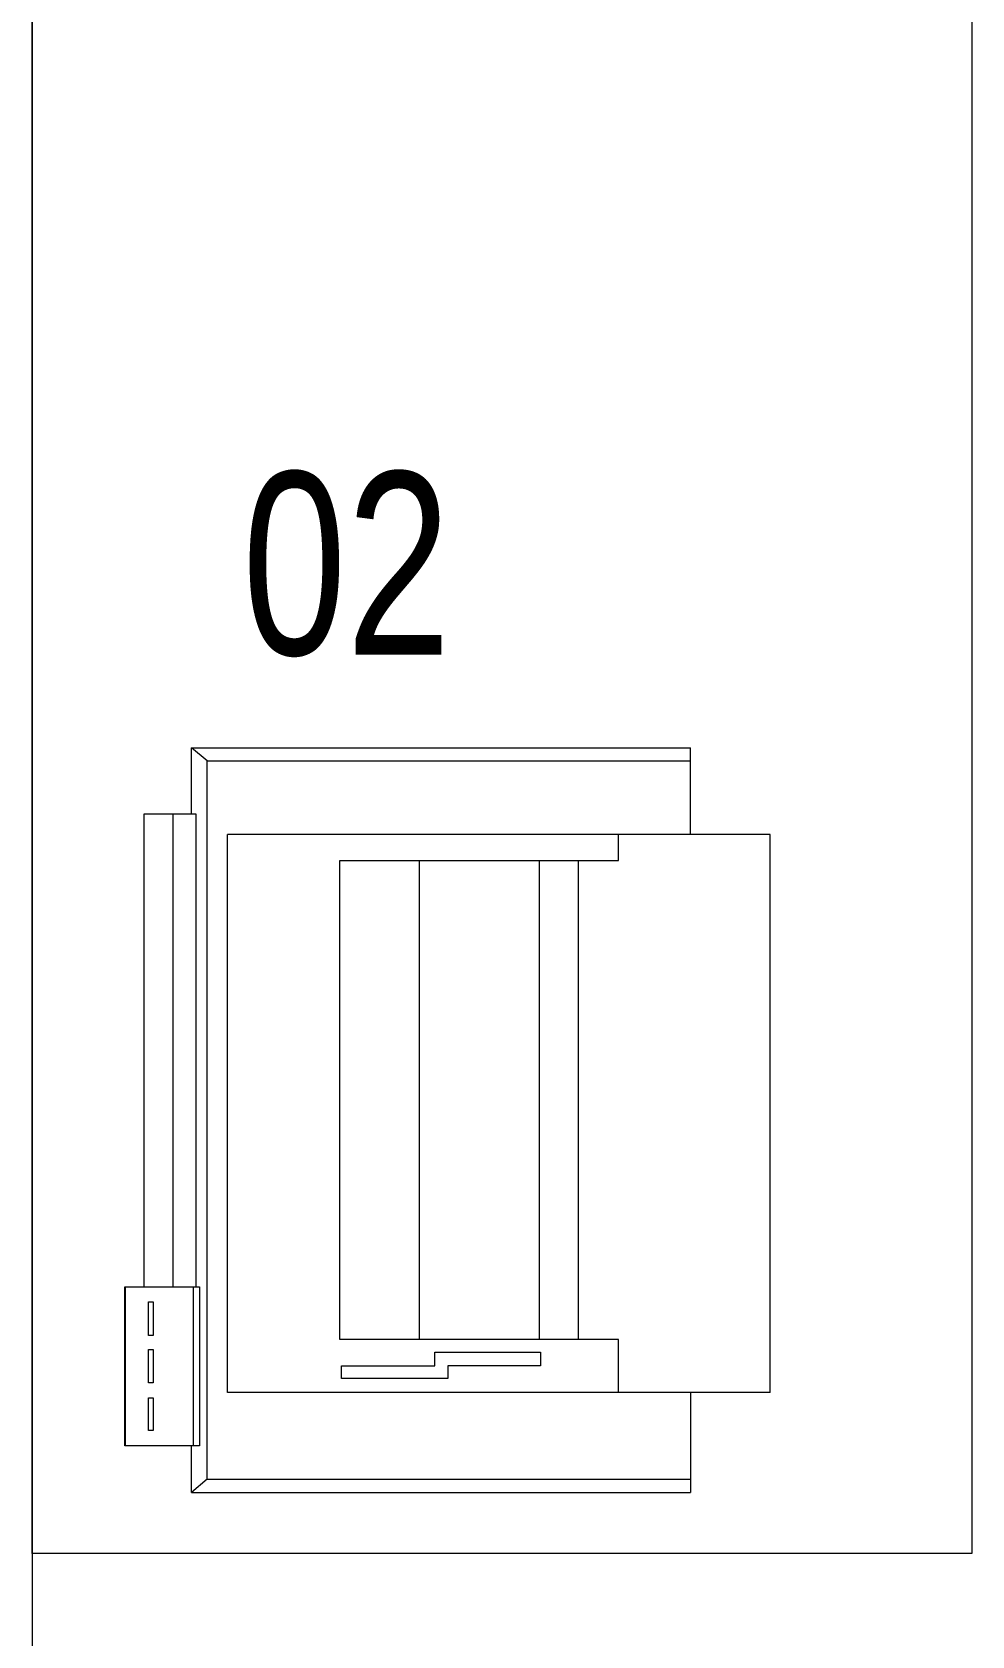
# Model space of a CAD drawing. Header units: millimetres. Extents: x 26027 to 581921, y 7230 to 233891.
# Drawn here: x 555834 to 556284, y 128140 to 128908 of the extents above; entities that cross this region are included whole.
import ezdxf

# ---------------------------------------------------------------- set-up
doc = ezdxf.new("R2010")
doc.units = ezdxf.units.MM
doc.header["$LTSCALE"] = 5
doc.layers.get('0').update_dxf_attribs({"color": 252})
for name, color, linetype, lineweight in [('Medical Equipment and Furniture', 252, 'Continuous', 0), ('NEW', 252, 'Continuous', 5), ('Walls', 252, 'Continuous', 5)]:
    doc.layers.add(name, color=color, linetype=linetype, lineweight=lineweight)
doc.styles.add('X3G_ENTITY_257CFD', font='swisscl.ttf', dxfattribs={"height": 200})

# ---------------------------------------------------------------- blocks, each defined once
blk = doc.blocks.new('*X106')
at = {"color": 0}
for p, q in [((5, 3), (5, 3)), ((5, 3), (5, 3)), ((5, 3), (5, 3)), ((5, 3), (5, 3)), ((5, 3), (5, 3)), ((5, 3), (5, 3)), ((5, 3), (5, 3)), ((5, 3), (5, 3)), ((5, 3), (5, 3)), ((5, 3), (5, 3)), ((5, 3), (5, 3)), ((5, 3), (5, 3)), ((5, 3), (5, 3)), ((5, 3), (5, 3)), ((5, 3), (5, 3)), ((5, 3), (5, 3)), ((5, 3), (5, 3)), ((5, 3), (5, 3)), ((5, 3), (5, 3)), ((5, 3), (5, 3)), ((5, 3), (5, 3)), ((5, 3), (5, 3)), ((5, 3), (5, 3)), ((5, 3), (5, 3)), ((5, 3), (5, 3)), ((5, 3), (5, 3)), ((5, 3), (5, 3)), ((5, 3), (5, 3)), ((5, 3), (5, 3)), ((5, 3), (5, 3)), ((5, 3), (5, 3)), ((5, 3), (5, 3)), ((5, 3), (5, 3)), ((5, 3), (5, 3)), ((5, 3), (5, 3)), ((5, 3), (5, 3)), ((5, 3), (5, 3)), ((5, 3), (5, 3)), ((5, 3), (5, 3)), ((5, 3), (5, 3)), ((5, 3), (5, 3)), ((5, 3), (5, 3)), ((5, 3), (5, 3)), ((5, 3), (5, 3)), ((5, 3), (5, 3)), ((5, 3), (5, 3)), ((5, 3), (5, 3)), ((5, 3), (5, 3)), ((5, 3), (5, 3)), ((5, 3), (5, 3)), ((5, 3), (5, 3)), ((5, 3), (5, 3)), ((5, 3), (5, 3)), ((5, 3), (5, 3)), ((5, 3), (5, 3)), ((5, 3), (5, 3)), ((5, 3), (5, 3)), ((5, 3), (5, 3)), ((5, 3), (5, 3)), ((5, 3), (5, 3)), ((5, 3), (5, 3)), ((5, 3), (5, 3)), ((5, 3), (5, 3)), ((5, 3), (5, 3)), ((5, 3), (5, 3)), ((5, 3), (5, 3)), ((6, 3), (5, 3)), ((5, 3), (5, 3)), ((6, 3), (5, 3)), ((5, 3), (5, 3)), ((6, 3), (5, 3)), ((5, 3), (5, 3)), ((6, 3), (5, 3)), ((5, 3), (5, 3)), ((5, 3), (5, 3)), ((5, 3), (5, 3)), ((5, 3), (5, 3)), ((5, 3), (5, 3)), ((5, 3), (5, 3)), ((5, 3), (5, 3)), ((5, 3), (5, 3)), ((5, 3), (5, 3)), ((5, 3), (5, 3)), ((5, 3), (5, 3)), ((5, 3), (5, 3)), ((5, 3), (5, 3)), ((5, 3), (5, 3)), ((5, 3), (5, 3)), ((5, 3), (5, 3)), ((5, 3), (5, 3)), ((5, 3), (5, 3)), ((5, 3), (5, 3)), ((5, 3), (5, 3)), ((5, 3), (5, 3)), ((5, 3), (5, 3)), ((5, 3), (5, 3)), ((6, 3), (6, 3)), ((6, 3), (6, 3)), ((6, 3), (6, 3)), ((6, 3), (6, 3)), ((6, 3), (6, 3)), ((6, 3), (6, 3)), ((6, 3), (6, 3)), ((6, 3), (6, 3)), ((6, 3), (6, 3)), ((6, 3), (6, 3)), ((6, 3), (6, 3)), ((6, 3), (6, 3)), ((6, 3), (6, 3)), ((6, 3), (6, 3)), ((6, 3), (6, 3)), ((6, 3), (6, 3)), ((6, 3), (6, 3)), ((6, 3), (6, 3)), ((6, 3), (6, 3)), ((6, 3), (6, 3)), ((6, 3), (6, 3)), ((6, 3), (6, 3)), ((6, 3), (6, 3)), ((6, 3), (6, 3)), ((6, 3), (6, 3)), ((6, 3), (6, 3)), ((6, 3), (6, 3)), ((6, 3), (6, 3)), ((6, 3), (6, 3)), ((6, 3), (6, 3)), ((6, 3), (6, 3)), ((6, 3), (6, 3)), ((6, 3), (6, 3)), ((6, 3), (6, 3)), ((6, 3), (6, 3)), ((6, 3), (6, 3)), ((6, 3), (6, 3)), ((6, 3), (6, 3)), ((6, 3), (6, 3)), ((6, 3), (6, 3)), ((6, 3), (6, 3)), ((6, 3), (6, 3)), ((6, 3), (6, 3)), ((6, 3), (6, 3)), ((6, 3), (6, 3)), ((6, 3), (6, 3)), ((6, 3), (6, 3)), ((6, 3), (6, 3)), ((6, 3), (6, 3)), ((6, 3), (6, 3)), ((6, 3), (6, 3)), ((6, 3), (6, 3)), ((6, 3), (6, 3)), ((6, 3), (6, 3)), ((6, 3), (6, 3)), ((6, 3), (6, 3)), ((6, 3), (6, 3)), ((6, 3), (6, 3)), ((6, 3), (6, 3)), ((6, 3), (6, 3)), ((6, 3), (6, 3)), ((6, 3), (6, 3)), ((6, 3), (6, 3)), ((6, 3), (6, 3)), ((6, 3), (6, 3)), ((6, 3), (6, 3)), ((6, 3), (6, 3)), ((6, 3), (6, 3)), ((6, 3), (6, 3)), ((6, 3), (6, 3)), ((6, 3), (6, 3)), ((6, 3), (6, 3)), ((6, 3), (6, 3)), ((6, 3), (6, 3)), ((6, 3), (6, 3)), ((6, 3), (6, 3)), ((6, 3), (6, 3)), ((6, 3), (6, 3)), ((6, 3), (6, 3)), ((6, 3), (6, 3)), ((6, 3), (6, 3)), ((6, 3), (6, 3)), ((6, 3), (6, 3)), ((6, 3), (6, 3)), ((6, 3), (6, 3)), ((6, 3), (6, 3)), ((6, 3), (6, 3)), ((6, 3), (6, 3)), ((6, 3), (6, 3)), ((6, 3), (6, 3)), ((6, 3), (6, 3)), ((6, 3), (6, 3)), ((6, 3), (6, 3)), ((6, 3), (6, 3)), ((6, 3), (6, 3)), ((6, 3), (6, 3)), ((6, 3), (6, 3)), ((6, 3), (6, 3)), ((6, 3), (6, 3)), ((6, 3), (6, 3)), ((6, 3), (6, 3)), ((6, 3), (6, 3)), ((6, 3), (6, 3)), ((6, 3), (6, 3)), ((6, 3), (6, 3)), ((6, 3), (6, 3)), ((6, 3), (6, 3)), ((6, 3), (6, 3)), ((6, 3), (6, 3)), ((6, 3), (6, 3)), ((6, 3), (6, 3)), ((6, 3), (6, 3)), ((6, 3), (6, 3)), ((6, 3), (6, 3)), ((6, 3), (6, 3)), ((6, 3), (6, 3)), ((6, 3), (6, 3)), ((6, 3), (6, 3)), ((6, 3), (6, 3)), ((6, 3), (6, 3)), ((6, 3), (6, 3)), ((6, 3), (6, 3)), ((6, 3), (6, 3)), ((6, 3), (6, 3)), ((6, 3), (6, 3)), ((6, 3), (6, 3)), ((6, 3), (6, 3)), ((6, 3), (6, 3)), ((6, 3), (6, 3)), ((6, 3), (6, 3)), ((6, 3), (6, 3)), ((6, 3), (6, 3)), ((6, 3), (6, 3)), ((6, 3), (6, 3)), ((6, 3), (6, 3)), ((6, 3), (6, 3)), ((6, 3), (6, 3)), ((6, 3), (6, 3)), ((6, 3), (6, 3)), ((6, 3), (6, 3)), ((6, 3), (6, 3)), ((6, 3), (6, 3)), ((6, 3), (6, 3)), ((6, 3), (6, 3)), ((6, 3), (6, 3)), ((6, 3), (6, 3)), ((6, 3), (6, 3)), ((6, 3), (6, 3)), ((6, 3), (6, 3)), ((6, 3), (6, 3)), ((6, 3), (6, 3)), ((6, 3), (6, 3)), ((6, 3), (6, 3)), ((6, 3), (6, 3)), ((6, 3), (6, 3)), ((6, 3), (6, 3)), ((6, 3), (6, 3)), ((6, 3), (6, 3)), ((6, 3), (6, 3)), ((6, 3), (6, 3)), ((6, 3), (6, 3)), ((6, 3), (6, 3)), ((6, 3), (6, 3)), ((6, 3), (6, 3)), ((6, 3), (6, 3)), ((6, 3), (6, 3)), ((6, 3), (6, 3)), ((6, 3), (6, 3)), ((6, 3), (6, 3)), ((6, 3), (6, 3)), ((6, 3), (6, 3)), ((6, 3), (6, 3)), ((6, 3), (6, 3)), ((6, 3), (6, 3)), ((6, 3), (6, 3)), ((6, 3), (6, 3)), ((6, 3), (6, 3)), ((6, 3), (6, 3)), ((6, 3), (6, 3)), ((6, 3), (6, 3)), ((6, 3), (6, 3)), ((6, 3), (6, 3)), ((6, 3), (6, 3)), ((6, 3), (6, 3)), ((6, 3), (6, 3)), ((6, 3), (6, 3)), ((6, 3), (6, 3)), ((6, 3), (6, 3)), ((6, 3), (6, 3)), ((6, 3), (6, 3)), ((6, 3), (6, 3)), ((6, 3), (6, 3)), ((6, 3), (6, 3)), ((6, 3), (6, 3)), ((6, 3), (6, 3)), ((6, 3), (6, 3)), ((6, 3), (6, 3)), ((6, 3), (6, 3)), ((6, 3), (6, 3)), ((6, 3), (6, 3)), ((6, 3), (6, 3)), ((6, 3), (6, 3)), ((6, 3), (6, 3)), ((6, 3), (6, 3)), ((6, 3), (5, 3)), ((6, 3), (5, 3)), ((6, 3), (5, 3)), ((6, 3), (5, 3)), ((6, 3), (5, 3)), ((6, 3), (6, 3)), ((6, 3), (6, 3)), ((6, 3), (6, 3)), ((6, 3), (6, 3)), ((6, 3), (6, 3)), ((6, 3), (6, 3)), ((6, 3), (6, 3)), ((6, 3), (6, 3)), ((6, 3), (6, 3)), ((6, 3), (6, 3)), ((6, 3), (6, 3)), ((6, 3), (6, 3)), ((6, 3), (6, 3)), ((6, 3), (6, 3)), ((6, 3), (6, 3)), ((6, 3), (6, 3)), ((6, 3), (6, 3)), ((6, 3), (6, 3)), ((6, 3), (6, 3)), ((6, 3), (6, 3)), ((6, 3), (6, 3)), ((6, 3), (6, 3)), ((6, 3), (6, 3)), ((6, 3), (6, 3)), ((6, 3), (6, 3)), ((6, 3), (6, 3)), ((6, 3), (6, 3)), ((6, 3), (6, 3)), ((6, 3), (6, 3)), ((6, 3), (6, 3)), ((6, 3), (6, 3)), ((6, 3), (6, 3)), ((6, 3), (6, 3)), ((6, 3), (6, 3)), ((6, 3), (6, 3)), ((6, 3), (6, 3)), ((6, 3), (6, 3)), ((6, 3), (6, 3)), ((6, 3), (6, 3)), ((6, 3), (6, 3)), ((6, 3), (6, 3)), ((6, 3), (6, 3)), ((6, 3), (6, 3)), ((6, 3), (6, 3)), ((6, 3), (6, 3)), ((6, 3), (6, 3)), ((6, 3), (6, 3)), ((6, 3), (6, 3)), ((6, 3), (6, 3)), ((6, 3), (6, 3)), ((6, 3), (6, 3)), ((6, 3), (6, 3)), ((6, 3), (6, 3)), ((6, 3), (6, 3)), ((6, 3), (6, 3)), ((6, 3), (6, 3)), ((6, 3), (6, 3)), ((6, 3), (6, 3)), ((6, 3), (6, 3)), ((6, 3), (6, 3)), ((6, 3), (6, 3)), ((6, 3), (6, 3)), ((6, 3), (6, 3)), ((6, 3), (6, 3)), ((6, 3), (6, 3)), ((6, 3), (6, 3)), ((6, 3), (6, 3)), ((6, 3), (6, 3)), ((6, 3), (6, 3)), ((6, 3), (6, 3)), ((6, 3), (6, 3)), ((6, 3), (6, 3)), ((6, 3), (6, 3)), ((6, 3), (6, 3)), ((6, 3), (6, 3)), ((6, 3), (6, 3)), ((6, 3), (6, 3)), ((6, 3), (6, 3)), ((6, 3), (6, 3)), ((6, 3), (6, 3)), ((6, 3), (6, 3)), ((6, 3), (6, 3)), ((6, 3), (6, 3)), ((6, 3), (6, 3)), ((6, 3), (6, 3)), ((6, 3), (6, 3)), ((6, 3), (6, 3)), ((6, 3), (6, 3)), ((6, 3), (6, 3)), ((6, 3), (6, 3)), ((6, 3), (6, 3)), ((6, 3), (6, 3)), ((6, 3), (6, 3)), ((6, 3), (6, 3)), ((6, 3), (6, 3)), ((6, 3), (6, 3)), ((6, 3), (6, 3)), ((6, 3), (6, 3)), ((6, 3), (6, 3)), ((6, 3), (6, 3)), ((6, 3), (6, 3)), ((6, 3), (6, 3)), ((6, 3), (6, 3)), ((6, 3), (6, 3)), ((6, 3), (6, 3)), ((6, 3), (6, 3)), ((6, 3), (6, 3)), ((6, 3), (6, 3)), ((6, 3), (6, 3)), ((6, 3), (6, 3)), ((6, 3), (6, 3)), ((6, 3), (6, 3)), ((6, 3), (6, 3)), ((6, 3), (6, 3)), ((6, 3), (6, 3)), ((6, 3), (6, 3)), ((6, 3), (6, 3)), ((6, 3), (6, 3)), ((6, 3), (6, 3)), ((6, 3), (6, 3)), ((6, 3), (6, 3)), ((6, 3), (6, 3)), ((6, 3), (6, 3)), ((6, 3), (6, 3)), ((6, 3), (6, 3)), ((6, 3), (6, 3)), ((6, 3), (6, 3)), ((6, 3), (6, 3)), ((6, 3), (6, 3)), ((6, 3), (6, 3)), ((6, 3), (6, 3)), ((6, 3), (6, 3)), ((6, 3), (6, 3)), ((6, 3), (6, 3)), ((6, 3), (6, 3)), ((6, 3), (6, 3)), ((6, 3), (6, 3)), ((6, 3), (6, 3)), ((6, 3), (6, 3)), ((6, 3), (6, 3)), ((6, 3), (6, 3)), ((6, 3), (6, 3)), ((6, 3), (6, 3)), ((6, 3), (6, 3)), ((6, 3), (6, 3)), ((6, 3), (6, 3)), ((6, 3), (6, 3)), ((6, 3), (6, 3)), ((6, 3), (6, 3)), ((6, 3), (6, 3)), ((6, 3), (6, 3)), ((6, 3), (6, 3)), ((6, 3), (6, 3)), ((6, 3), (6, 3)), ((6, 3), (6, 3)), ((6, 3), (6, 3)), ((6, 3), (6, 3)), ((6, 3), (6, 3)), ((6, 3), (6, 3)), ((6, 3), (6, 3)), ((6, 3), (6, 3)), ((6, 3), (6, 3)), ((6, 3), (6, 3)), ((6, 3), (6, 3)), ((6, 3), (6, 3)), ((6, 3), (6, 3)), ((6, 3), (6, 3)), ((6, 3), (6, 3)), ((6, 3), (6, 3)), ((6, 3), (6, 3)), ((6, 3), (6, 3)), ((6, 3), (6, 3)), ((6, 3), (6, 3)), ((6, 3), (6, 3)), ((6, 3), (6, 3)), ((6, 3), (6, 3)), ((6, 3), (6, 3)), ((6, 3), (6, 3)), ((6, 3), (6, 3)), ((6, 3), (6, 3)), ((6, 3), (6, 3)), ((6, 3), (6, 3)), ((6, 3), (6, 3)), ((6, 3), (6, 3)), ((6, 3), (6, 3)), ((6, 3), (6, 3)), ((6, 3), (6, 3)), ((6, 3), (6, 3)), ((6, 3), (6, 3)), ((6, 3), (6, 3)), ((6, 3), (6, 3)), ((6, 3), (6, 3)), ((6, 3), (6, 3)), ((6, 3), (6, 3)), ((6, 3), (6, 3)), ((6, 3), (6, 3)), ((6, 3), (6, 3)), ((6, 3), (6, 3)), ((6, 3), (6, 3)), ((6, 3), (6, 3)), ((6, 3), (6, 3)), ((6, 3), (6, 3)), ((6, 3), (6, 3)), ((6, 3), (6, 3)), ((6, 3), (6, 3)), ((6, 3), (6, 3)), ((6, 3), (6, 3)), ((6, 3), (6, 3)), ((6, 3), (6, 3)), ((6, 3), (6, 3)), ((6, 3), (6, 3)), ((6, 3), (6, 3)), ((6, 3), (6, 3)), ((6, 3), (6, 3)), ((6, 3), (6, 3)), ((6, 3), (6, 3)), ((6, 3), (6, 3)), ((6, 3), (6, 3)), ((6, 3), (6, 3)), ((6, 3), (6, 3)), ((6, 3), (6, 3)), ((6, 3), (6, 3)), ((6, 3), (6, 3)), ((6, 3), (6, 3)), ((6, 3), (6, 3)), ((6, 3), (6, 3)), ((6, 3), (6, 3)), ((6, 3), (6, 3)), ((6, 3), (6, 3)), ((6, 3), (6, 3)), ((6, 3), (6, 3)), ((6, 3), (6, 3)), ((6, 3), (6, 3)), ((6, 3), (6, 3)), ((6, 3), (6, 3)), ((6, 3), (6, 3)), ((6, 3), (6, 3)), ((6, 3), (6, 3)), ((6, 3), (6, 3)), ((6, 3), (6, 3)), ((6, 3), (6, 3)), ((6, 3), (6, 3)), ((6, 3), (6, 3)), ((6, 3), (6, 3)), ((6, 3), (6, 3)), ((6, 3), (6, 3)), ((6, 3), (6, 3)), ((6, 3), (6, 3)), ((6, 3), (6, 3)), ((6, 3), (6, 3)), ((6, 3), (6, 3)), ((6, 3), (6, 3)), ((6, 3), (6, 3)), ((6, 3), (6, 3)), ((6, 3), (6, 3)), ((6, 3), (6, 3)), ((6, 3), (6, 3)), ((6, 3), (6, 3)), ((6, 3), (6, 3)), ((6, 3), (6, 3)), ((6, 3), (6, 3)), ((6, 3), (6, 3)), ((6, 3), (6, 3)), ((6, 3), (6, 3)), ((6, 3), (6, 3)), ((6, 3), (6, 3)), ((6, 3), (6, 3)), ((6, 3), (6, 3)), ((6, 3), (6, 3)), ((6, 3), (6, 3)), ((6, 3), (6, 3)), ((6, 3), (6, 3)), ((6, 3), (6, 3)), ((6, 3), (6, 3)), ((6, 3), (6, 3)), ((6, 3), (6, 3)), ((6, 3), (6, 3)), ((6, 3), (6, 3)), ((6, 3), (6, 3)), ((6, 3), (6, 3)), ((6, 3), (6, 3)), ((6, 3), (6, 3)), ((6, 3), (6, 3)), ((6, 3), (6, 3)), ((6, 3), (6, 3)), ((6, 3), (6, 3)), ((6, 3), (6, 3)), ((6, 3), (6, 3)), ((6, 3), (6, 3)), ((6, 3), (6, 3)), ((6, 3), (6, 3)), ((6, 3), (6, 3)), ((6, 3), (6, 3)), ((6, 3), (6, 3)), ((6, 3), (6, 3)), ((6, 3), (6, 3)), ((6, 3), (6, 3)), ((6, 3), (6, 3)), ((6, 3), (6, 3)), ((6, 3), (6, 3)), ((6, 3), (6, 3)), ((6, 3), (6, 3)), ((6, 3), (6, 3)), ((6, 3), (6, 3)), ((6, 3), (6, 3)), ((6, 3), (6, 3)), ((6, 3), (6, 3)), ((6, 3), (6, 3)), ((6, 3), (6, 3)), ((6, 3), (6, 3)), ((6, 3), (6, 3)), ((6, 3), (6, 3)), ((6, 3), (6, 3)), ((6, 3), (6, 3)), ((6, 3), (6, 3)), ((6, 3), (6, 3)), ((6, 3), (6, 3))]:
    blk.add_line(p, q, dxfattribs=at)
blk = doc.blocks.new('*X107')
at = {"color": 0}
for p, q in [((13, 1), (13, 1)), ((13, 1), (13, 1)), ((13, 1), (13, 1)), ((13, 1), (13, 1)), ((13, 1), (13, 1)), ((13, 1), (13, 1)), ((13, 1), (13, 1)), ((13, 1), (13, 1)), ((13, 1), (13, 1)), ((13, 1), (13, 1)), ((13, 1), (13, 1)), ((13, 1), (13, 1)), ((13, 1), (13, 1)), ((13, 1), (13, 1)), ((13, 1), (13, 1)), ((13, 1), (14, 1)), ((13, 1), (14, 1)), ((13, 1), (14, 1)), ((13, 1), (13, 1)), ((13, 1), (13, 1)), ((13, 1), (13, 1)), ((13, 1), (13, 1)), ((13, 1), (13, 1)), ((13, 1), (13, 1)), ((13, 1), (13, 1)), ((13, 1), (13, 1)), ((13, 1), (13, 1)), ((13, 1), (13, 1)), ((13, 1), (13, 1)), ((13, 1), (13, 1)), ((13, 1), (13, 1)), ((13, 1), (13, 1)), ((13, 1), (13, 1)), ((13, 1), (13, 1)), ((13, 1), (13, 1)), ((13, 1), (13, 1)), ((13, 1), (13, 1)), ((13, 1), (13, 1)), ((13, 1), (13, 1)), ((13, 1), (13, 1)), ((13, 1), (13, 1)), ((13, 1), (13, 1)), ((13, 1), (13, 1)), ((13, 1), (13, 1)), ((13, 1), (13, 1)), ((13, 1), (13, 1)), ((13, 1), (13, 1)), ((13, 1), (13, 1)), ((13, 1), (13, 1)), ((13, 1), (13, 1)), ((13, 1), (13, 1)), ((13, 1), (13, 1)), ((13, 1), (13, 1)), ((13, 1), (13, 1)), ((13, 1), (13, 1)), ((13, 1), (13, 1)), ((13, 1), (13, 1)), ((13, 1), (13, 1)), ((13, 1), (13, 1)), ((13, 1), (13, 1)), ((13, 1), (13, 1)), ((13, 1), (13, 1)), ((13, 1), (13, 1)), ((13, 1), (13, 1)), ((13, 1), (13, 1)), ((13, 1), (13, 1)), ((13, 1), (13, 1)), ((13, 1), (13, 1)), ((13, 1), (13, 1)), ((13, 1), (13, 1)), ((13, 1), (13, 1)), ((13, 1), (13, 1)), ((13, 1), (13, 1)), ((13, 1), (13, 1)), ((13, 1), (13, 1)), ((13, 1), (13, 1)), ((13, 1), (13, 1)), ((13, 1), (13, 1)), ((13, 1), (13, 1)), ((13, 1), (13, 1)), ((13, 1), (13, 1)), ((13, 1), (13, 1)), ((13, 1), (13, 1)), ((13, 1), (13, 1)), ((13, 1), (13, 1)), ((13, 1), (13, 1)), ((13, 1), (13, 1)), ((13, 1), (13, 1)), ((13, 1), (13, 1)), ((13, 1), (13, 1)), ((13, 1), (13, 1)), ((13, 1), (13, 1)), ((13, 1), (13, 1)), ((13, 1), (13, 1)), ((13, 1), (13, 1)), ((13, 1), (13, 1)), ((13, 1), (13, 1)), ((13, 1), (13, 1)), ((13, 1), (13, 1)), ((13, 1), (13, 1)), ((13, 1), (13, 1)), ((13, 1), (13, 1)), ((13, 1), (13, 1)), ((13, 1), (13, 1)), ((13, 1), (13, 1)), ((13, 1), (13, 1)), ((13, 1), (13, 1)), ((13, 1), (13, 1)), ((13, 1), (13, 1)), ((13, 1), (13, 1)), ((13, 1), (13, 1)), ((13, 1), (13, 1)), ((13, 1), (13, 1)), ((13, 1), (13, 1)), ((13, 1), (13, 1)), ((13, 1), (13, 1)), ((13, 1), (13, 1)), ((13, 1), (13, 1)), ((13, 1), (13, 1)), ((13, 1), (13, 1)), ((13, 1), (13, 1)), ((13, 1), (13, 1)), ((13, 1), (13, 1)), ((13, 1), (14, 1)), ((13, 0), (13, 0)), ((13, 0), (13, 0)), ((13, 0), (13, 0)), ((13, 0), (13, 0)), ((13, 0), (13, 0)), ((13, 0), (13, 0)), ((13, 0), (13, 0)), ((13, 0), (13, 0)), ((13, 0), (13, 0)), ((13, 0), (13, 0)), ((13, 0), (13, 0)), ((13, 0), (13, 0)), ((13, 0), (13, 0)), ((13, 0), (13, 0)), ((13, 0), (13, 0)), ((13, 0), (13, 0)), ((13, 0), (13, 0)), ((13, 0), (13, 0)), ((13, 0), (13, 0)), ((13, 0), (13, 0)), ((13, 0), (13, 0)), ((13, 0), (13, 0)), ((13, 0), (13, 0)), ((13, 0), (13, 0)), ((13, 0), (13, 0)), ((13, 0), (13, 0)), ((13, 0), (13, 0)), ((13, 0), (13, 0)), ((13, 0), (13, 0)), ((13, 0), (13, 0)), ((13, 0), (13, 0)), ((13, 0), (13, 0)), ((13, 0), (13, 0)), ((13, 0), (13, 0)), ((13, 0), (13, 0)), ((13, 0), (13, 0)), ((13, 0), (13, 0)), ((13, 0), (13, 0)), ((13, 0), (13, 0)), ((13, 0), (13, 0)), ((13, 0), (13, 0)), ((13, 0), (13, 0)), ((13, 0), (13, 0)), ((13, 0), (13, 0)), ((13, 0), (13, 0)), ((13, 0), (13, 0)), ((13, 0), (13, 0)), ((13, 0), (13, 0)), ((13, 0), (14, 0)), ((13, 0), (14, 0)), ((13, 0), (13, 0)), ((13, 0), (14, 0)), ((14, 1), (14, 1)), ((14, 1), (14, 1)), ((14, 1), (14, 1)), ((14, 1), (14, 1)), ((14, 1), (14, 1)), ((14, 1), (14, 1)), ((14, 1), (14, 1)), ((14, 1), (14, 1)), ((14, 1), (14, 1)), ((14, 1), (14, 1)), ((14, 1), (14, 1)), ((14, 1), (14, 1)), ((14, 1), (14, 1)), ((14, 1), (14, 1)), ((14, 1), (14, 1)), ((14, 1), (14, 1)), ((14, 1), (14, 1)), ((14, 1), (14, 1)), ((14, 1), (14, 1)), ((14, 1), (14, 1)), ((14, 1), (14, 1)), ((14, 1), (14, 1)), ((14, 1), (14, 1)), ((14, 1), (14, 1)), ((14, 1), (14, 1)), ((14, 1), (14, 1)), ((14, 1), (14, 1)), ((14, 1), (14, 1)), ((14, 1), (14, 1)), ((14, 1), (14, 1)), ((14, 1), (14, 1)), ((14, 1), (14, 1)), ((14, 1), (14, 1)), ((14, 1), (14, 1)), ((14, 1), (14, 1)), ((14, 1), (14, 1)), ((14, 1), (14, 1)), ((14, 1), (14, 1)), ((14, 1), (14, 1)), ((14, 1), (14, 1)), ((14, 1), (14, 1)), ((14, 1), (14, 1)), ((14, 1), (14, 1)), ((14, 1), (14, 1)), ((14, 1), (14, 1)), ((14, 1), (14, 1)), ((14, 1), (14, 1)), ((14, 1), (14, 1)), ((14, 1), (14, 1)), ((14, 1), (14, 1)), ((14, 1), (14, 1)), ((14, 1), (14, 1)), ((14, 1), (14, 1)), ((14, 1), (14, 1)), ((14, 1), (14, 1)), ((14, 1), (14, 1)), ((14, 1), (14, 1)), ((14, 1), (14, 1)), ((14, 1), (14, 1)), ((14, 1), (14, 1)), ((14, 1), (14, 1)), ((14, 1), (14, 1)), ((14, 1), (14, 1)), ((14, 1), (14, 1)), ((14, 1), (14, 1)), ((14, 1), (14, 1)), ((14, 1), (14, 1)), ((14, 1), (14, 1)), ((14, 1), (14, 1)), ((14, 1), (14, 1)), ((14, 1), (14, 1)), ((14, 1), (14, 1)), ((14, 1), (14, 1)), ((14, 1), (14, 1)), ((14, 1), (14, 1)), ((14, 1), (14, 1)), ((14, 1), (14, 1)), ((14, 1), (14, 1)), ((14, 1), (14, 1)), ((14, 1), (14, 1)), ((14, 1), (14, 1)), ((14, 1), (14, 1)), ((14, 1), (14, 1)), ((14, 1), (14, 1)), ((14, 1), (14, 1)), ((14, 1), (14, 1)), ((14, 1), (14, 1)), ((14, 1), (14, 1)), ((14, 1), (14, 1)), ((14, 1), (14, 1)), ((14, 1), (14, 1)), ((14, 1), (14, 1)), ((14, 1), (14, 1)), ((14, 1), (14, 1)), ((14, 0), (14, 0)), ((14, 0), (14, 0)), ((14, 0), (14, 0)), ((14, 0), (14, 0)), ((14, 0), (14, 0)), ((14, 0), (14, 0)), ((14, 0), (14, 0)), ((14, 0), (14, 0)), ((14, 0), (14, 0)), ((14, 0), (14, 0)), ((14, 0), (14, 0)), ((14, 0), (14, 0)), ((14, 0), (14, 0)), ((14, 0), (14, 0)), ((14, 0), (14, 0)), ((14, 0), (14, 0)), ((14, 0), (14, 0)), ((14, 0), (14, 0)), ((14, 0), (14, 0)), ((14, 0), (14, 0)), ((14, 0), (14, 0)), ((14, 0), (14, 0)), ((14, 0), (14, 0)), ((14, 0), (14, 0)), ((14, 0), (14, 0)), ((14, 0), (14, 0)), ((14, 0), (14, 0)), ((14, 0), (14, 0)), ((14, 0), (14, 0)), ((14, 0), (14, 0)), ((14, 0), (14, 0)), ((14, 0), (14, 0)), ((14, 0), (14, 0)), ((14, 0), (14, 0)), ((14, 0), (14, 0)), ((14, 0), (14, 0)), ((14, 0), (14, 0)), ((14, 0), (14, 0)), ((14, 0), (14, 0)), ((14, 0), (14, 0)), ((14, 0), (14, 0)), ((14, 0), (14, 0)), ((14, 0), (14, 0)), ((14, 0), (14, 0)), ((14, 0), (14, 0)), ((14, 0), (14, 0)), ((14, 0), (14, 0)), ((14, 0), (14, 0)), ((13, 0), (13, 0)), ((13, 0), (14, 0)), ((13, 0), (13, 0)), ((13, 0), (14, 0)), ((13, 0), (13, 0)), ((13, 0), (14, 0)), ((13, 0), (13, 0)), ((13, 0), (13, 0)), ((13, 0), (13, 0)), ((13, 0), (13, 0)), ((13, 0), (14, 0)), ((13, 0), (13, 0)), ((13, 0), (14, 0)), ((13, 0), (13, 0)), ((13, 0), (14, 0)), ((13, 0), (13, 0)), ((13, 0), (14, 0)), ((13, 0), (13, 0)), ((13, 0), (14, 0)), ((13, 0), (13, 0)), ((13, 0), (14, 0)), ((13, 0), (13, 0)), ((13, 0), (14, 0)), ((13, 0), (13, 0)), ((13, 0), (13, 0)), ((13, 0), (13, 0)), ((13, 0), (14, 0)), ((13, 0), (13, 0)), ((13, 0), (14, 0)), ((13, 0), (13, 0)), ((13, 0), (14, 0)), ((13, 0), (13, 0)), ((13, 0), (14, 0)), ((13, 0), (13, 0)), ((13, 0), (13, 0)), ((13, 0), (13, 0)), ((13, 0), (13, 0)), ((13, 0), (13, 0)), ((13, 0), (13, 0)), ((13, 0), (13, 0)), ((13, 0), (13, 0)), ((13, 0), (13, 0)), ((13, 0), (13, 0)), ((13, 0), (13, 0)), ((13, 0), (13, 0)), ((13, 0), (13, 0)), ((13, 0), (13, 0)), ((13, 0), (13, 0)), ((13, 0), (13, 0)), ((13, 0), (13, 0)), ((13, 0), (13, 0)), ((13, 0), (13, 0)), ((13, 0), (13, 0)), ((13, 0), (13, 0)), ((13, 0), (13, 0)), ((13, 0), (13, 0)), ((13, 0), (13, 0)), ((13, 0), (13, 0)), ((13, 0), (13, 0)), ((13, 0), (13, 0)), ((13, 0), (13, 0)), ((13, 0), (13, 0)), ((13, 0), (13, 0)), ((13, 0), (13, 0)), ((13, -1), (13, -1)), ((13, -1), (13, -1)), ((13, -1), (13, -1)), ((13, -1), (13, -1)), ((13, -1), (13, -1)), ((13, -1), (14, -1)), ((13, -1), (13, -1)), ((14, 0), (14, 0)), ((14, 0), (14, 0)), ((14, 0), (14, 0)), ((14, 0), (14, 0)), ((14, 0), (14, 0)), ((14, 0), (14, 0)), ((14, 0), (14, 0)), ((14, 0), (14, 0)), ((14, 0), (14, 0)), ((14, 0), (14, 0)), ((14, 0), (14, 0)), ((14, 0), (14, 0)), ((14, 0), (14, 0)), ((14, 0), (14, 0)), ((14, 0), (14, 0)), ((13, 0), (14, 0)), ((14, 0), (14, 0)), ((14, 0), (14, 0)), ((14, 0), (14, 0)), ((14, 0), (14, 0)), ((14, 0), (14, 0)), ((14, 0), (14, 0)), ((14, 0), (14, 0)), ((14, 0), (14, 0)), ((14, 0), (14, 0)), ((14, 0), (14, 0)), ((14, 0), (14, 0)), ((14, 0), (14, 0)), ((14, 0), (14, 0)), ((14, 0), (14, 0)), ((14, 0), (14, 0)), ((14, 0), (14, 0)), ((14, 0), (14, 0)), ((14, 0), (14, 0)), ((14, 0), (14, 0)), ((14, 0), (14, 0)), ((14, 0), (14, 0)), ((14, 0), (14, 0)), ((14, 0), (14, 0)), ((14, 0), (14, 0)), ((14, 0), (14, 0)), ((14, 0), (14, 0)), ((14, 0), (14, 0)), ((14, 0), (14, 0)), ((14, 0), (14, 0)), ((14, 0), (14, 0)), ((14, 0), (14, 0)), ((14, 0), (14, 0)), ((14, 0), (14, 0)), ((14, 0), (14, 0)), ((14, -1), (14, -1)), ((14, -1), (14, -1)), ((14, -1), (14, -1)), ((14, -1), (14, -1)), ((14, -1), (14, -1))]:
    blk.add_line(p, q, dxfattribs=at)
blk = doc.blocks.new('GF21046-P')
for p, q in [((0.4, 0.45), (-0.4, 0.45)), ((0.4, 0), (0.4, 0.45)), ((-0.4, 0), (0.4, 0))]:
    blk.add_line(p, q)
for points in [[(0.4, 0.45), (0.4, 0.45), (0.4, 0.45), (0.4, 0.45), (0.4, 0.45), (0.4, 0.45), (0.4, 0.45), (0.4, 0.45), (0.4, 0.45), (0.4, 0.45), (0.4, 0.45), (0.4, 0.45), (0.4, 0.45), (0.4, 0.45), (0.4, 0.45), (0.4, 0.45), (0.4, 0.45), (0.4, 0.45), (0.4, 0.45), (0.4, 0.45), (0.4, 0.45), (0.4, 0.45), (0.4, 0.45), (0.4, 0.45), (0.4, 0.45), (0.4, 0.45), (0.4, 0.45), (0.4, 0.45), (0.4, 0.45), (0.4, 0.45), (0.4, 0.45), (0.4, 0.45), (0.4, 0.45), (0.4, 0.45), (0.4, 0.45), (0.4, 0.45), (0.4, 0.45), (0.4, 0.45), (0.4, 0.45), (0.4, 0.45), (0.4, 0.45), (0.4, 0.45), (0.4, 0.45), (0.4, 0.45), (0.4, 0.45), (0.4, 0.45), (0.4, 0.45), (0.4, 0.45), (0.4, 0.45), (0.4, 0.45), (0.4, 0.45), (0.4, 0.45), (0.4, 0.45), (0.4, 0.45), (0.4, 0.45), (0.4, 0.45), (0.4, 0.45), (0.4, 0.45), (0.4, 0.45), (0.4, 0.45), (0.4, 0.45), (0.4, 0.45), (0.4, 0.45), (0.4, 0.45), (0.4, 0.45), (0.4, 0.45), (0.4, 0.45), (0.4, 0.45), (0.4, 0.45), (0.4, 0.45), (0.4, 0.45), (0.4, 0.45), (0.4, 0.45), (0.4, 0.45), (0.4, 0.45), (0.4, 0.45), (0.4, 0.45), (0.4, 0.45), (0.4, 0.45), (0.4, 0.45), (0.4, 0.45), (0.4, 0.45), (0.4, 0.45), (0.4, 0.45), (0.4, 0.45), (0.4, 0.45), (0.4, 0.45), (0.4, 0.45), (0.4, 0.45), (0.4, 0.45), (0.4, 0.45), (0.4, 0.45), (0.4, 0.45), (0.4, 0.45), (0.4, 0.45), (0.4, 0.45), (0.4, 0.45), (0.4, 0.45), (0.4, 0.45), (0.4, 0.45), (0.4, 0.45), (0.4, 0.45), (0.4, 0.45), (0.4, 0.45), (0.4, 0.45), (0.4, 0.45), (0.4, 0.45), (0.4, 0.45), (0.4, 0.45), (0.4, 0.45), (0.4, 0.45), (0.4, 0.45), (0.4, 0.45), (0.4, 0.45), (0.4, 0.45), (0.4, 0.45), (0.4, 0.45), (0.4, 0.45), (0.4, 0.45), (0.4, 0.45), (0.4, 0.45), (0.4, 0.45), (0.4, 0.45), (0.4, 0.45), (0.4, 0.45), (0.4, 0.45), (0.4, 0.45), (0.4, 0.45), (0.4, 0.45), (0.4, 0.45), (0.4, 0.45), (0.4, 0.45), (0.4, 0.45), (0.4, 0.45), (0.4, 0.45), (0.4, 0.45), (0.4, 0.45), (0.4, 0.45), (0.4, 0.45), (0.4, 0.45), (0.4, 0.45), (0.4, 0.45), (0.4, 0.45), (0.4, 0.45), (0.4, 0.45), (0.4, 0.45), (0.4, 0.45), (0.4, 0.45), (0.4, 0.45), (0.4, 0.45), (0.4, 0.45), (0.4, 0.45), (0.4, 0.45), (0.4, 0.45), (0.4, 0.45), (0.4, 0.45), (0.4, 0.45), (0.4, 0.45), (0.4, 0.45), (0.4, 0.45), (0.4, 0.45), (0.4, 0.45), (0.4, 0.45), (0.4, 0.45), (0.4, 0.45), (0.4, 0.45), (0.4, 0.45), (0.4, 0.45), (0.4, 0.45), (0.4, 0.45), (0.4, 0.45), (0.4, 0.45), (0.4, 0.45), (0.4, 0.45), (0.4, 0.45), (0.4, 0.45), (0.4, 0.45), (0.4, 0.45), (0.4, 0.45), (0.4, 0.45), (0.4, 0.45), (0.4, 0.45), (0.4, 0.45), (0.4, 0.45), (0.4, 0.45), (0.4, 0.45), (0.4, 0.45), (0.4, 0.45), (0.4, 0.45), (0.4, 0.45), (0.4, 0.45), (0.4, 0.45), (0.4, 0.45), (0.4, 0.45), (0.4, 0.45), (0.4, 0.45), (0.4, 0.45), (0.4, 0.45), (0.4, 0.45), (0.4, 0.45), (0.4, 0.45), (0.4, 0.45), (0.4, 0.45), (0.4, 0.45), (0.4, 0.45), (0.4, 0.45), (0.4, 0.45), (0.4, 0.45), (0.4, 0.45), (0.4, 0.45), (0.4, 0.45), (0.4, 0.45), (0.4, 0.45), (0.4, 0.45), (0.4, 0.45), (0.4, 0.45), (0.4, 0.45), (0.4, 0.45), (0.4, 0.45)], [(0.4, 0.45), (0.4, 0.45), (0.4, 0.45), (0.4, 0.45), (0.4, 0.45), (0.4, 0.45), (0.4, 0.45), (0.4, 0.45), (0.4, 0.45), (0.4, 0.45), (0.4, 0.45), (0.4, 0.45), (0.4, 0.45), (0.4, 0.45), (0.4, 0.45), (0.4, 0.45), (0.4, 0.45), (0.4, 0.45), (0.4, 0.45), (0.4, 0.45), (0.4, 0.45), (0.4, 0.45), (0.4, 0.45), (0.4, 0.45), (0.4, 0.45), (0.4, 0.45), (0.4, 0.45), (0.4, 0.45), (0.4, 0.45), (0.4, 0.45), (0.4, 0.45), (0.4, 0.45), (0.4, 0.45), (0.4, 0.45), (0.4, 0.45), (0.4, 0.45), (0.4, 0.45), (0.4, 0.45), (0.4, 0.45), (0.4, 0.45), (0.4, 0.45), (0.4, 0.45), (0.4, 0.45), (0.4, 0.45), (0.4, 0.45), (0.4, 0.45), (0.4, 0.45), (0.4, 0.45), (0.4, 0.45), (0.4, 0.45), (0.4, 0.45), (0.4, 0.45), (0.4, 0.45), (0.4, 0.45), (0.4, 0.45), (0.4, 0.45), (0.4, 0.45), (0.4, 0.45), (0.4, 0.45), (0.4, 0.45), (0.4, 0.45), (0.4, 0.45), (0.4, 0.45), (0.4, 0.45), (0.4, 0.45), (0.4, 0.45), (0.4, 0.45), (0.4, 0.45), (0.4, 0.45), (0.4, 0.45), (0.4, 0.45), (0.4, 0.45), (0.4, 0.45), (0.4, 0.45), (0.4, 0.45), (0.4, 0.45), (0.4, 0.45), (0.4, 0.45), (0.4, 0.45), (0.4, 0.45), (0.4, 0.45), (0.4, 0.45), (0.4, 0.45), (0.4, 0.45), (0.4, 0.45), (0.4, 0.45), (0.4, 0.45), (0.4, 0.45), (0.4, 0.45), (0.4, 0.45), (0.4, 0.45), (0.4, 0.45), (0.4, 0.45), (0.4, 0.45), (0.4, 0.45), (0.4, 0.45), (0.4, 0.45), (0.4, 0.45), (0.4, 0.45), (0.4, 0.45), (0.4, 0.45), (0.4, 0.45), (0.4, 0.45), (0.4, 0.45), (0.4, 0.45), (0.4, 0.45), (0.4, 0.45), (0.4, 0.45), (0.4, 0.45), (0.4, 0.45), (0.4, 0.45), (0.4, 0.45), (0.4, 0.45), (0.4, 0.45), (0.4, 0.45), (0.4, 0.45), (0.4, 0.45), (0.4, 0.45), (0.4, 0.45), (0.4, 0.45), (0.4, 0.45), (0.4, 0.45), (0.4, 0.45), (0.4, 0.45), (0.4, 0.45), (0.4, 0.45), (0.4, 0.45), (0.4, 0.45), (0.4, 0.45), (0.4, 0.45), (0.4, 0.45), (0.4, 0.45), (0.4, 0.45), (0.4, 0.45), (0.4, 0.45), (0.4, 0.45), (0.4, 0.45), (0.4, 0.45), (0.4, 0.45), (0.4, 0.45), (0.4, 0.45), (0.4, 0.45), (0.4, 0.45), (0.4, 0.45), (0.4, 0.45), (0.4, 0.45), (0.4, 0.45), (0.4, 0.45), (0.4, 0.45), (0.4, 0.45), (0.4, 0.45), (0.4, 0.45), (0.4, 0.45), (0.4, 0.45), (0.4, 0.45), (0.4, 0.45), (0.4, 0.45), (0.4, 0.45), (0.4, 0.45), (0.4, 0.45), (0.4, 0.45), (0.4, 0.45), (0.4, 0.45), (0.4, 0.45), (0.4, 0.45), (0.4, 0.45), (0.4, 0.45), (0.4, 0.45), (0.4, 0.45), (0.4, 0.45), (0.4, 0.45), (0.4, 0.45), (0.4, 0.45), (0.4, 0.45), (0.4, 0.45), (0.4, 0.45), (0.4, 0.45), (0.4, 0.45), (0.4, 0.45), (0.4, 0.45), (0.4, 0.45), (0.4, 0.45), (0.4, 0.45), (0.4, 0.45), (0.4, 0.45), (0.4, 0.45), (0.4, 0.45), (0.4, 0.45), (0.4, 0.45), (0.4, 0.45), (0.4, 0.45), (0.4, 0.45), (0.4, 0.45), (0.4, 0.45), (0.4, 0.45), (0.4, 0.45), (0.4, 0.45), (0.4, 0.45), (0.4, 0.45), (0.4, 0.45), (0.4, 0.45), (0.4, 0.45), (0.4, 0.45), (0.4, 0.45), (0.4, 0.45), (0.4, 0.45), (0.4, 0.45), (0.4, 0.45), (0.4, 0.45), (0.4, 0.45), (0.4, 0.45), (0.4, 0.45), (0.4, 0.45), (0.4, 0.45)], [(0.4, 0.45), (0.4, 0.45), (0.4, 0.45), (0.4, 0.45), (0.4, 0.45), (0.4, 0.45), (0.4, 0.45), (0.4, 0.45), (0.4, 0.45), (0.4, 0.45), (0.4, 0.45), (0.4, 0.45), (0.4, 0.45), (0.4, 0.45), (0.4, 0.45), (0.4, 0.45), (0.4, 0.45), (0.4, 0.45), (0.4, 0.45), (0.4, 0.45), (0.4, 0.45), (0.4, 0.45), (0.4, 0.45), (0.4, 0.45), (0.4, 0.45), (0.4, 0.45), (0.4, 0.45), (0.4, 0.45), (0.4, 0.45), (0.4, 0.45), (0.4, 0.45), (0.4, 0.45), (0.4, 0.45), (0.4, 0.45), (0.4, 0.45), (0.4, 0.45), (0.4, 0.45), (0.4, 0.45), (0.4, 0.45), (0.4, 0.45), (0.4, 0.45), (0.4, 0.45), (0.4, 0.45), (0.4, 0.45), (0.4, 0.45), (0.4, 0.45), (0.4, 0.45), (0.4, 0.45), (0.4, 0.45), (0.4, 0.45), (0.4, 0.45), (0.4, 0.45), (0.4, 0.45), (0.4, 0.45), (0.4, 0.45), (0.4, 0.45), (0.4, 0.45), (0.4, 0.45), (0.4, 0.45), (0.4, 0.45), (0.4, 0.45), (0.4, 0.45), (0.4, 0.45), (0.4, 0.45), (0.4, 0.45), (0.4, 0.45), (0.4, 0.45), (0.4, 0.45), (0.4, 0.45), (0.4, 0.45), (0.4, 0.45), (0.4, 0.45), (0.4, 0.45), (0.4, 0.45), (0.4, 0.45), (0.4, 0.45), (0.4, 0.45), (0.4, 0.45), (0.4, 0.45), (0.4, 0.45), (0.4, 0.45), (0.4, 0.45), (0.4, 0.45), (0.4, 0.45), (0.4, 0.45), (0.4, 0.45), (0.4, 0.45), (0.4, 0.45), (0.4, 0.45), (0.4, 0.45), (0.4, 0.45), (0.4, 0.45), (0.4, 0.45), (0.4, 0.45), (0.4, 0.45), (0.4, 0.45), (0.4, 0.45), (0.4, 0.45), (0.4, 0.45), (0.4, 0.45), (0.4, 0.45), (0.4, 0.45), (0.4, 0.45), (0.4, 0.45), (0.4, 0.45), (0.4, 0.45), (0.4, 0.45), (0.4, 0.45), (0.4, 0.45), (0.4, 0.45), (0.4, 0.45), (0.4, 0.45), (0.4, 0.45), (0.4, 0.45), (0.4, 0.45), (0.4, 0.45), (0.4, 0.45), (0.4, 0.45), (0.4, 0.45), (0.4, 0.45), (0.4, 0.45), (0.4, 0.45), (0.4, 0.45), (0.4, 0.45), (0.4, 0.45), (0.4, 0.45), (0.4, 0.45), (0.4, 0.45), (0.4, 0.45), (0.4, 0.45), (0.4, 0.45), (0.4, 0.45), (0.4, 0.45), (0.4, 0.45), (0.4, 0.45), (0.4, 0.45), (0.4, 0.45), (0.4, 0.45), (0.4, 0.45), (0.4, 0.45), (0.4, 0.45), (0.4, 0.45), (0.4, 0.45), (0.4, 0.45), (0.4, 0.45), (0.4, 0.45), (0.4, 0.45), (0.4, 0.45), (0.4, 0.45), (0.4, 0.45), (0.4, 0.45), (0.4, 0.45), (0.4, 0.45), (0.4, 0.45), (0.4, 0.45), (0.4, 0.45), (0.4, 0.45), (0.4, 0.45), (0.4, 0.45), (0.4, 0.45), (0.4, 0.45), (0.4, 0.45), (0.4, 0.45), (0.4, 0.45), (0.4, 0.45), (0.4, 0.45), (0.4, 0.45), (0.4, 0.45), (0.4, 0.45), (0.4, 0.45), (0.4, 0.45), (0.4, 0.45), (0.4, 0.45), (0.4, 0.45), (0.4, 0.45), (0.4, 0.45), (0.4, 0.45), (0.4, 0.45), (0.4, 0.45), (0.4, 0.45), (0.4, 0.45), (0.4, 0.45), (0.4, 0.45), (0.4, 0.45), (0.4, 0.45), (0.4, 0.45), (0.4, 0.45), (0.4, 0.45), (0.4, 0.45), (0.4, 0.45), (0.4, 0.45), (0.4, 0.45), (0.4, 0.45), (0.4, 0.45), (0.4, 0.45), (0.4, 0.45), (0.4, 0.45), (0.4, 0.45), (0.4, 0.45), (0.4, 0.45), (0.4, 0.45), (0.4, 0.45), (0.4, 0.45), (0.4, 0.45), (0.4, 0.45), (0.4, 0.45), (0.4, 0.45), (0.4, 0.45), (0.4, 0.45), (0.4, 0.45), (0.4, 0.45), (0.4, 0.45), (0.4, 0.45), (0.4, 0.45), (0.4, 0.45), (0.4, 0.45), (0.4, 0.45), (0.4, 0.45), (0.4, 0.45), (0.4, 0.45), (0.4, 0.45), (0.4, 0.45), (0.4, 0.45), (0.4, 0.45), (0.4, 0.45), (0.4, 0.45), (0.4, 0.45), (0.4, 0.45), (0.4, 0.45), (0.4, 0.45), (0.4, 0.45), (0.4, 0.45), (0.4, 0.45), (0.4, 0.45), (0.4, 0.45), (0.4, 0.45), (0.4, 0.45), (0.4, 0.45), (0.4, 0.45), (0.4, 0.45), (0.4, 0.45), (0.4, 0.45), (0.4, 0.45), (0.4, 0.45), (0.4, 0.45), (0.4, 0.45), (0.4, 0.45), (0.4, 0.45), (0.4, 0.45), (0.4, 0.45), (0.4, 0.45), (0.4, 0.45), (0.4, 0.45), (0.4, 0.45), (0.4, 0.45), (0.4, 0.45), (0.4, 0.45), (0.4, 0.45), (0.4, 0.45), (0.4, 0.45), (0.4, 0.45), (0.4, 0.45), (0.4, 0.45), (0.4, 0.45), (0.4, 0.45), (0.4, 0.45), (0.4, 0.45), (0.4, 0.45), (0.4, 0.45), (0.4, 0.45), (0.4, 0.45), (0.4, 0.45), (0.4, 0.45), (0.4, 0.45), (0.4, 0.45), (0.4, 0.45), (0.4, 0.45)]]:
    blk.add_lwpolyline(points, close=True)
at = {"layer": 'NEW', "color": 8, "linetype": 'Continuous'}
for points in [[(0.4, 0.45), (0.4, 0.45), (0.4, 0.45), (0.4, 0.45), (0.4, 0.45), (0.4, 0.45), (0.4, 0.45), (0.4, 0.45), (0.4, 0.45)], [(0.4, 0.45), (0.4, 0.45), (0.4, 0.45), (0.4, 0.45), (0.4, 0.45), (0.4, 0.45), (0.4, 0.45), (0.4, 0.45), (0.4, 0.45), (0.4, 0.45)], [(0.4, 0.45), (0.4, 0.45), (0.4, 0.45), (0.4, 0.45), (0.4, 0.45), (0.4, 0.45), (0.4, 0.45), (0.4, 0.45), (0.4, 0.45), (0.4, 0.45), (0.4, 0.45), (0.4, 0.45), (0.4, 0.45), (0.4, 0.45), (0.4, 0.45), (0.4, 0.45), (0.4, 0.45), (0.4, 0.45)], [(0.4, 0.45), (0.4, 0.45), (0.4, 0.45), (0.4, 0.45), (0.4, 0.45), (0.4, 0.45), (0.4, 0.45)], [(0.4, 0.45), (0.4, 0.45), (0.4, 0.45), (0.4, 0.45), (0.4, 0.45), (0.4, 0.45), (0.4, 0.45), (0.4, 0.45)], [(0.4, 0.45), (0.4, 0.45), (0.4, 0.45), (0.4, 0.45), (0.4, 0.45), (0.4, 0.45), (0.4, 0.45), (0.4, 0.45), (0.4, 0.45), (0.4, 0.45), (0.4, 0.45), (0.4, 0.45)], [(0.4, 0.45), (0.4, 0.45), (0.4, 0.45), (0.4, 0.45), (0.4, 0.45), (0.4, 0.45), (0.4, 0.45), (0.4, 0.45), (0.4, 0.45), (0.4, 0.45)], [(0.4, 0.45), (0.4, 0.45), (0.4, 0.45), (0.4, 0.45), (0.4, 0.45), (0.4, 0.45), (0.4, 0.45), (0.4, 0.45), (0.4, 0.45), (0.4, 0.45), (0.4, 0.45), (0.4, 0.45), (0.4, 0.45), (0.4, 0.45), (0.4, 0.45)], [(0.4, 0.45), (0.4, 0.45), (0.4, 0.45), (0.4, 0.45), (0.4, 0.45), (0.4, 0.45), (0.4, 0.45), (0.4, 0.45), (0.4, 0.45), (0.4, 0.45)], [(0.4, 0.45), (0.4, 0.45), (0.4, 0.45), (0.4, 0.45), (0.4, 0.45), (0.4, 0.45), (0.4, 0.45), (0.4, 0.45), (0.4, 0.45), (0.4, 0.45)], [(0.4, 0.45), (0.4, 0.45), (0.4, 0.45), (0.4, 0.45), (0.4, 0.45), (0.4, 0.45), (0.4, 0.45), (0.4, 0.45), (0.4, 0.45), (0.4, 0.45), (0.4, 0.45), (0.4, 0.45), (0.4, 0.45), (0.4, 0.45), (0.4, 0.45), (0.4, 0.45), (0.4, 0.45), (0.4, 0.45), (0.4, 0.45), (0.4, 0.45), (0.4, 0.45), (0.4, 0.45), (0.4, 0.45), (0.4, 0.45), (0.4, 0.45), (0.4, 0.45), (0.4, 0.45), (0.4, 0.45), (0.4, 0.45), (0.4, 0.45), (0.4, 0.45), (0.4, 0.45), (0.4, 0.45), (0.4, 0.45), (0.4, 0.45), (0.4, 0.45), (0.4, 0.45), (0.4, 0.45), (0.4, 0.45), (0.4, 0.45), (0.4, 0.45), (0.4, 0.45), (0.4, 0.45), (0.4, 0.45), (0.4, 0.45), (0.4, 0.45), (0.4, 0.45), (0.4, 0.45), (0.4, 0.45), (0.4, 0.45), (0.4, 0.45), (0.4, 0.45), (0.4, 0.45), (0.4, 0.45), (0.4, 0.45), (0.4, 0.45), (0.4, 0.45), (0.4, 0.45), (0.4, 0.45), (0.4, 0.45), (0.4, 0.45), (0.4, 0.45), (0.4, 0.45), (0.4, 0.45), (0.4, 0.45), (0.4, 0.45), (0.4, 0.45), (0.4, 0.45), (0.4, 0.45), (0.4, 0.45), (0.4, 0.45), (0.4, 0.45), (0.4, 0.45), (0.4, 0.45), (0.4, 0.45), (0.4, 0.45), (0.4, 0.45), (0.4, 0.45), (0.4, 0.45), (0.4, 0.45), (0.4, 0.45), (0.4, 0.45), (0.4, 0.45), (0.4, 0.45), (0.4, 0.45), (0.4, 0.45), (0.4, 0.45), (0.4, 0.45), (0.4, 0.45), (0.4, 0.45), (0.4, 0.45), (0.4, 0.45), (0.4, 0.45), (0.4, 0.45), (0.4, 0.45), (0.4, 0.45), (0.4, 0.45), (0.4, 0.45), (0.4, 0.45), (0.4, 0.45), (0.4, 0.45), (0.4, 0.45), (0.4, 0.45), (0.4, 0.45), (0.4, 0.45), (0.4, 0.45), (0.4, 0.45), (0.4, 0.45), (0.4, 0.45), (0.4, 0.45), (0.4, 0.45)], [(0.4, 0.45), (0.4, 0.45), (0.4, 0.45), (0.4, 0.45), (0.4, 0.45), (0.4, 0.45), (0.4, 0.45)], [(0.4, 0.45), (0.4, 0.45), (0.4, 0.45), (0.4, 0.45), (0.4, 0.45), (0.4, 0.45), (0.4, 0.45), (0.4, 0.45), (0.4, 0.45), (0.4, 0.45), (0.4, 0.45), (0.4, 0.45), (0.4, 0.45), (0.4, 0.45), (0.4, 0.45), (0.4, 0.45), (0.4, 0.45), (0.4, 0.45), (0.4, 0.45), (0.4, 0.45), (0.4, 0.45), (0.4, 0.45), (0.4, 0.45), (0.4, 0.45), (0.4, 0.45), (0.4, 0.45), (0.4, 0.45), (0.4, 0.45), (0.4, 0.45), (0.4, 0.45), (0.4, 0.45), (0.4, 0.45), (0.4, 0.45), (0.4, 0.45), (0.4, 0.45), (0.4, 0.45), (0.4, 0.45), (0.4, 0.45), (0.4, 0.45), (0.4, 0.45), (0.4, 0.45), (0.4, 0.45), (0.4, 0.45), (0.4, 0.45), (0.4, 0.45), (0.4, 0.45), (0.4, 0.45), (0.4, 0.45), (0.4, 0.45), (0.4, 0.45), (0.4, 0.45), (0.4, 0.45), (0.4, 0.45), (0.4, 0.45), (0.4, 0.45), (0.4, 0.45), (0.4, 0.45), (0.4, 0.45), (0.4, 0.45), (0.4, 0.45), (0.4, 0.45), (0.4, 0.45), (0.4, 0.45), (0.4, 0.45), (0.4, 0.45), (0.4, 0.45), (0.4, 0.45), (0.4, 0.45), (0.4, 0.45), (0.4, 0.45), (0.4, 0.45), (0.4, 0.45), (0.4, 0.45), (0.4, 0.45), (0.4, 0.45), (0.4, 0.45), (0.4, 0.45), (0.4, 0.45), (0.4, 0.45), (0.4, 0.45), (0.4, 0.45), (0.4, 0.45), (0.4, 0.45), (0.4, 0.45), (0.4, 0.45), (0.4, 0.45), (0.4, 0.45), (0.4, 0.45), (0.4, 0.45)], [(0.4, 0.45), (0.4, 0.45), (0.4, 0.45), (0.4, 0.45), (0.4, 0.45), (0.4, 0.45), (0.4, 0.45), (0.4, 0.45), (0.4, 0.45), (0.4, 0.45), (0.4, 0.45), (0.4, 0.45), (0.4, 0.45), (0.4, 0.45), (0.4, 0.45), (0.4, 0.45), (0.4, 0.45)]]:
    blk.add_lwpolyline(points, dxfattribs=at)
at = {"layer": 'NEW', "color": 7, "linetype": 'Continuous'}
blk.add_lwpolyline([(0.4, 0.45), (0.4, 0.45), (0.4, 0.45), (0.4, 0.45), (0.4, 0.45), (0.4, 0.45), (0.4, 0.45), (0.4, 0.45), (0.4, 0.45), (0.4, 0.45), (0.4, 0.45), (0.4, 0.45), (0.4, 0.45), (0.4, 0.45), (0.4, 0.45), (0.4, 0.45), (0.4, 0.45), (0.4, 0.45), (0.4, 0.45), (0.4, 0.45), (0.4, 0.45), (0.4, 0.45), (0.4, 0.45), (0.4, 0.45), (0.4, 0.45), (0.4, 0.45), (0.4, 0.45), (0.4, 0.45), (0.4, 0.45), (0.4, 0.45), (0.4, 0.45), (0.4, 0.45), (0.4, 0.45), (0.4, 0.45), (0.4, 0.45), (0.4, 0.45), (0.4, 0.45), (0.4, 0.45), (0.4, 0.45), (0.4, 0.45), (0.4, 0.45), (0.4, 0.45), (0.4, 0.45), (0.4, 0.45), (0.4, 0.45), (0.4, 0.45), (0.4, 0.45), (0.4, 0.45), (0.4, 0.45), (0.4, 0.45), (0.4, 0.45), (0.4, 0.45), (0.4, 0.45), (0.4, 0.45)], dxfattribs=at)
at = {"color": 1, "xscale": 8.59375e-11, "yscale": 8.59375e-11, "zscale": 8.59375e-11}
blk.add_blockref('*X106', (0.4, 0.45), dxfattribs=at)
at = {"color": 8, "xscale": 5.5e-11, "yscale": 5.5e-11, "zscale": 5.5e-11}
blk.add_blockref('*X107', (0.4, 0.45), dxfattribs=at)
blk = doc.blocks.new('ITPPLT2C-P')
at = {"color": 0}
for p, q in [((0.02286, 0.03177), (0.26184, 0.03177)), ((0.03041, 0.02557), (0.02286, 0.03177)), ((0.02286, 0), (0.02286, 0.03177)), ((0.26184, -0.00959), (0.26184, 0.03177)), ((0.03041, -0.31823), (0.03041, 0.02557)), ((0.03041, 0.02557), (0.26184, 0.02557)), ((0, 0), (0, -0.22622)), ((0.02518, 0), (0, 0)), ((0.01395, 0), (0.01395, -0.22622)), ((0.02518, 0), (0.01395, 0)), ((0.02518, -0.22622), (0.02518, 0)), ((0.0401, -0.27688), (0.0401, -0.00959)), ((0.3, -0.00959), (0.0401, -0.00959)), ((0.22741, -0.02218), (0.22741, -0.00959)), ((0.3, -0.27688), (0.3, -0.00959)), ((0.09395, -0.2515), (0.09395, -0.02218)), ((0.09395, -0.02218), (0.22741, -0.02218)), ((0.13211, -0.2515), (0.13211, -0.02218)), ((0.18945, -0.2515), (0.18945, -0.02218)), ((0.20824, -0.2515), (0.20824, -0.02218)), ((-0.0091, -0.22622), (0.02673, -0.22622)), ((-0.0091, -0.30235), (-0.0091, -0.22622)), ((-0.00872, -0.22622), (0.02363, -0.22622)), ((-0.00872, -0.30235), (-0.00872, -0.22622)), ((0, -0.22622), (0.02518, -0.22622)), ((0.01395, -0.22622), (0.02518, -0.22622)), ((0.02363, -0.22622), (0.02363, -0.30235)), ((0.02673, -0.22622), (0.02673, -0.30235)), ((0.00232, -0.24947), (0.00232, -0.23339)), ((0.00232, -0.23339), (0.00446, -0.23339)), ((0.00446, -0.23339), (0.00446, -0.24947)), ((0.00446, -0.24947), (0.00232, -0.24947)), ((0.22741, -0.2515), (0.09395, -0.2515)), ((0.22741, -0.27688), (0.22741, -0.2515)), ((0.00232, -0.27213), (0.00232, -0.25625)), ((0.00232, -0.25625), (0.00446, -0.25625)), ((0.00446, -0.25625), (0.00446, -0.27213)), ((0.13947, -0.2575), (0.19003, -0.2575)), ((0.13947, -0.26409), (0.13947, -0.2575)), ((0.19003, -0.2575), (0.19003, -0.26409)), ((0.09472, -0.2701), (0.09472, -0.26409)), ((0.09472, -0.26409), (0.13947, -0.26409)), ((0.19003, -0.26409), (0.14567, -0.26409)), ((0.14567, -0.26409), (0.14567, -0.2701)), ((0.00446, -0.27213), (0.00232, -0.27213)), ((0.14567, -0.2701), (0.09472, -0.2701)), ((0.00232, -0.29499), (0.00232, -0.2793)), ((0.00232, -0.2793), (0.00446, -0.2793)), ((0.00446, -0.2793), (0.00446, -0.29499)), ((0.3, -0.27688), (0.0401, -0.27688)), ((0.26184, -0.27688), (0.26184, -0.32462)), ((0.00446, -0.29499), (0.00232, -0.29499)), ((0.02673, -0.30235), (-0.0091, -0.30235)), ((0.02363, -0.30235), (-0.00872, -0.30235)), ((0.02286, -0.32462), (0.02286, -0.30235)), ((0.03041, -0.31823), (0.02286, -0.32462)), ((0.03041, -0.31823), (0.26184, -0.31823)), ((0.02286, -0.32462), (0.26184, -0.32462))]:
    blk.add_line(p, q, dxfattribs=at)

msp = doc.modelspace()

# ---------------------------------------------------------------- linework, layer by layer
at = {"layer": 'Walls'}
msp.add_line((555833.77, 132730.27, 0), (555833.77, 127905.27, 0), dxfattribs=at)

# ---------------------------------------------------------------- block references
at = {"layer": 'Medical Equipment and Furniture', "xscale": -1000, "yscale": 1000, "zscale": 1000, "rotation": 90}
msp.add_blockref('GF21046-P', (556283.77, 128579.17, 0), dxfattribs=at)
at = {"layer": 'Medical Equipment and Furniture', "extrusion": (1.57008e-05, 1.38543e-06, -1), "xscale": -1000, "yscale": 1000, "zscale": 1000}
msp.add_blockref('ITPPLT2C-P', (-555887.21, 128533.13, 8.91), dxfattribs=at)

# ---------------------------------------------------------------- texts
at = {"layer": 'Medical Equipment and Furniture', "insert": (555984.29, 128697.02, 0.01), "char_height": 87.473, "attachment_point": 2, "style": 'X3G_ENTITY_257CFD'}
msp.add_mtext('02', dxfattribs=at)

doc.saveas('drawing.dxf')
